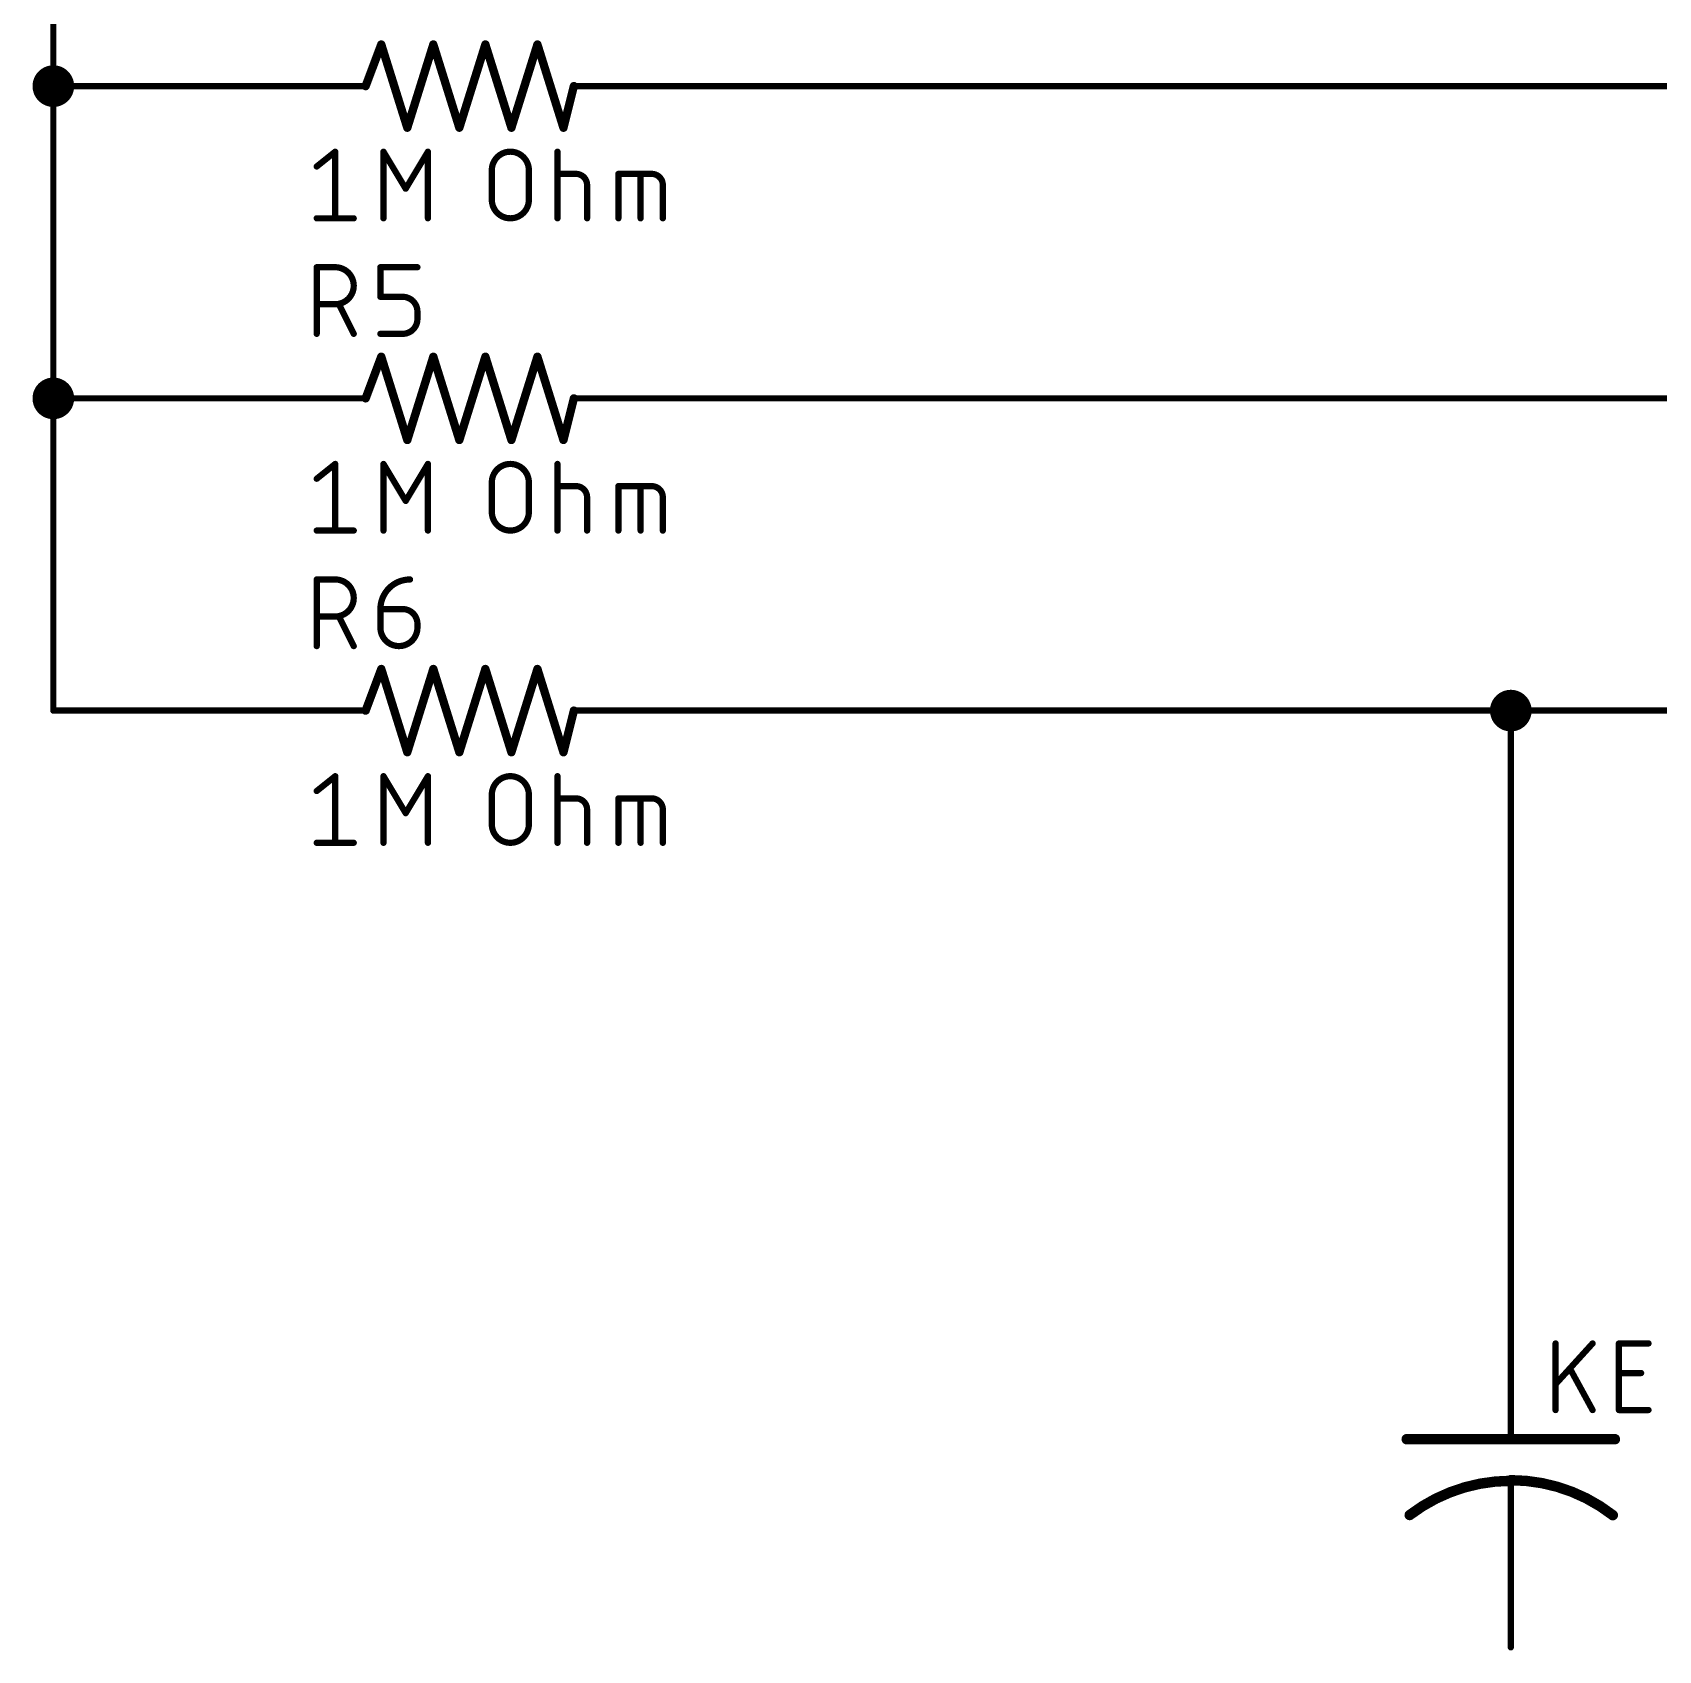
# Model space of a CAD drawing. Extents: x -51 to 244, y 79 to 198.
# Drawn here: x -51.31 to -11.64, y 96.44 to 135.93 of the extents above; entities that cross this region are included whole.
import ezdxf

# ---------------------------------------------------------------- set-up
doc = ezdxf.new("R2010")
doc.units = 0
for name, color, linetype in [('91', 122, 'CONTINUOUS'), ('94', 12, 'CONTINUOUS'), ('95', 251, 'CONTINUOUS'), ('96', 251, 'CONTINUOUS')]:
    doc.layers.add(name, color=color, linetype=linetype)

msp = doc.modelspace()

# ---------------------------------------------------------------- linework, layer by layer
at = {"layer": '91', "const_width": 0.1524}
for points in [[(-50.8, 142.24), (-50.8, 134.62)], [(-50.8, 134.62), (-45.72, 134.62)], [(-50.8, 134.62), (-50.8, 127)], [(-35.56, 134.62), (10.16, 134.62)], [(-50.8, 127), (-45.72, 127)], [(-50.8, 127), (-50.8, 119.38)], [(-35.56, 127), (-2.54, 127)], [(-50.8, 119.38), (-45.72, 119.38)], [(-35.56, 119.38), (-15.24, 119.38)], [(-15.24, 119.38), (86.36, 119.38)], [(-15.24, 104.14), (-15.24, 119.38)]]:
    msp.add_lwpolyline(points, dxfattribs=at)
at = {"layer": '91'}
for points, const_width in [([(-50.8, 134.366, 1), (-50.8, 134.874, 1), (-50.8, 134.366)], 0.508), ([(-50.8, 134.6581, 1), (-50.8, 134.5819)], 0.0762), ([(-50.7619, 134.62, 1), (-50.8381, 134.62)], 0.0762), ([(-50.8381, 134.62, 1), (-50.7619, 134.62)], 0.0762), ([(-45.72, 134.5819, 1), (-45.72, 134.6581)], 0.0762), ([(-35.56, 134.6581, 1), (-35.56, 134.5819)], 0.0762), ([(-50.8, 126.746, 1), (-50.8, 127.254, 1), (-50.8, 126.746)], 0.508), ([(-50.8, 127.0381, 1), (-50.8, 126.9619)], 0.0762), ([(-50.7619, 127, 1), (-50.8381, 127)], 0.0762), ([(-50.8381, 127, 1), (-50.7619, 127)], 0.0762), ([(-45.72, 126.9619, 1), (-45.72, 127.0381)], 0.0762), ([(-35.56, 127.0381, 1), (-35.56, 126.9619)], 0.0762), ([(-15.24, 119.126, 1), (-15.24, 119.634, 1), (-15.24, 119.126)], 0.508), ([(-50.8, 119.4181, 1), (-50.8, 119.3419)], 0.0762), ([(-50.8381, 119.38, 1), (-50.7619, 119.38)], 0.0762), ([(-45.72, 119.3419, 1), (-45.72, 119.4181)], 0.0762), ([(-35.56, 119.4181, 1), (-35.56, 119.3419)], 0.0762), ([(-15.24, 119.4181, 1), (-15.24, 119.3419)], 0.0762), ([(-15.2019, 119.38, 1), (-15.2781, 119.38)], 0.0762), ([(-15.24, 119.3419, 1), (-15.24, 119.4181)], 0.0762), ([(-15.2781, 104.14, 1), (-15.2019, 104.14)], 0.0762)]:
    msp.add_lwpolyline(points, format="xyb", dxfattribs=dict(at, const_width=const_width))
at = {"layer": '94'}
for points, const_width in [([(-43.18, 134.62), (-42.799, 135.636)], 0.2032), ([(-42.799, 135.636), (-42.164, 133.604)], 0.2032), ([(-42.164, 133.604), (-41.529, 135.636)], 0.2032), ([(-41.529, 135.636), (-40.894, 133.604)], 0.2032), ([(-40.894, 133.604), (-40.259, 135.636)], 0.2032), ([(-40.259, 135.636), (-39.624, 133.604)], 0.2032), ([(-39.624, 133.604), (-38.989, 135.636)], 0.2032), ([(-38.989, 135.636), (-38.354, 133.604)], 0.2032), ([(-45.72, 134.62), (-43.18, 134.62)], 0.1524), ([(-38.354, 133.604), (-38.1, 134.62)], 0.2032), ([(-35.56, 134.62), (-38.1, 134.62)], 0.1524), ([(-43.18, 127), (-42.799, 128.016)], 0.2032), ([(-42.799, 128.016), (-42.164, 125.984)], 0.2032), ([(-42.164, 125.984), (-41.529, 128.016)], 0.2032), ([(-41.529, 128.016), (-40.894, 125.984)], 0.2032), ([(-40.894, 125.984), (-40.259, 128.016)], 0.2032), ([(-40.259, 128.016), (-39.624, 125.984)], 0.2032), ([(-39.624, 125.984), (-38.989, 128.016)], 0.2032), ([(-38.989, 128.016), (-38.354, 125.984)], 0.2032), ([(-45.72, 127), (-43.18, 127)], 0.1524), ([(-38.354, 125.984), (-38.1, 127)], 0.2032), ([(-35.56, 127), (-38.1, 127)], 0.1524), ([(-43.18, 119.38), (-42.799, 120.396)], 0.2032), ([(-42.799, 120.396), (-42.164, 118.364)], 0.2032), ([(-42.164, 118.364), (-41.529, 120.396)], 0.2032), ([(-41.529, 120.396), (-40.894, 118.364)], 0.2032), ([(-40.894, 118.364), (-40.259, 120.396)], 0.2032), ([(-40.259, 120.396), (-39.624, 118.364)], 0.2032), ([(-39.624, 118.364), (-38.989, 120.396)], 0.2032), ([(-38.989, 120.396), (-38.354, 118.364)], 0.2032), ([(-45.72, 119.38), (-43.18, 119.38)], 0.1524), ([(-38.354, 118.364), (-38.1, 119.38)], 0.2032), ([(-35.56, 119.38), (-38.1, 119.38)], 0.1524), ([(-15.24, 104.14), (-15.24, 101.6)], 0.1524), ([(-17.78, 101.6), (-12.7, 101.6)], 0.254), ([(-15.24, 100.584), (-15.24, 99.06)], 0.1524), ([(-15.24, 96.52), (-15.24, 99.06)], 0.1524)]:
    msp.add_lwpolyline(points, dxfattribs=dict(at, const_width=const_width))
for points, const_width in [([(-42.7505, 135.6512, 1), (-42.8475, 135.6208)], 0.1016), ([(-42.7514, 135.6182, 1), (-42.8466, 135.6538)], 0.1016), ([(-41.4805, 135.6512, 1), (-41.5775, 135.6208)], 0.1016), ([(-41.4805, 135.6208, 1), (-41.5775, 135.6512)], 0.1016), ([(-40.2105, 135.6512, 1), (-40.3075, 135.6208)], 0.1016), ([(-40.2105, 135.6208, 1), (-40.3075, 135.6512)], 0.1016), ([(-38.9405, 135.6512, 1), (-39.0375, 135.6208)], 0.1016), ([(-38.9405, 135.6208, 1), (-39.0375, 135.6512)], 0.1016), ([(-45.72, 134.6581, 1), (-45.72, 134.5819)], 0.0762), ([(-43.2276, 134.6378, 1), (-43.1324, 134.6022)], 0.1016), ([(-43.18, 134.5819, 1), (-43.18, 134.6581)], 0.0762), ([(-38.0507, 134.6077, 1), (-38.1493, 134.6323)], 0.1016), ([(-38.1, 134.6581, 1), (-38.1, 134.5819)], 0.0762), ([(-35.56, 134.5819, 1), (-35.56, 134.6581)], 0.0762), ([(-42.2125, 133.6192, 1), (-42.1155, 133.5888)], 0.1016), ([(-42.2125, 133.5888, 1), (-42.1155, 133.6192)], 0.1016), ([(-40.9425, 133.6192, 1), (-40.8455, 133.5888)], 0.1016), ([(-40.9425, 133.5888, 1), (-40.8455, 133.6192)], 0.1016), ([(-39.6725, 133.6192, 1), (-39.5755, 133.5888)], 0.1016), ([(-39.6725, 133.5888, 1), (-39.5755, 133.6192)], 0.1016), ([(-38.4033, 133.6163, 1), (-38.3047, 133.5917)], 0.1016), ([(-38.4025, 133.5888, 1), (-38.3055, 133.6192)], 0.1016), ([(-42.7505, 128.0312, 1), (-42.8475, 128.0008)], 0.1016), ([(-42.7514, 127.9982, 1), (-42.8466, 128.0338)], 0.1016), ([(-41.4805, 128.0312, 1), (-41.5775, 128.0008)], 0.1016), ([(-41.4805, 128.0008, 1), (-41.5775, 128.0312)], 0.1016), ([(-40.2105, 128.0312, 1), (-40.3075, 128.0008)], 0.1016), ([(-40.2105, 128.0008, 1), (-40.3075, 128.0312)], 0.1016), ([(-38.9405, 128.0312, 1), (-39.0375, 128.0008)], 0.1016), ([(-38.9405, 128.0008, 1), (-39.0375, 128.0312)], 0.1016), ([(-45.72, 127.0381, 1), (-45.72, 126.9619)], 0.0762), ([(-43.2276, 127.0178, 1), (-43.1324, 126.9822)], 0.1016), ([(-43.18, 126.9619, 1), (-43.18, 127.0381)], 0.0762), ([(-38.0507, 126.9877, 1), (-38.1493, 127.0123)], 0.1016), ([(-38.1, 127.0381, 1), (-38.1, 126.9619)], 0.0762), ([(-35.56, 126.9619, 1), (-35.56, 127.0381)], 0.0762), ([(-42.2125, 125.9992, 1), (-42.1155, 125.9688)], 0.1016), ([(-42.2125, 125.9688, 1), (-42.1155, 125.9992)], 0.1016), ([(-40.9425, 125.9992, 1), (-40.8455, 125.9688)], 0.1016), ([(-40.9425, 125.9688, 1), (-40.8455, 125.9992)], 0.1016), ([(-39.6725, 125.9992, 1), (-39.5755, 125.9688)], 0.1016), ([(-39.6725, 125.9688, 1), (-39.5755, 125.9992)], 0.1016), ([(-38.4033, 125.9963, 1), (-38.3047, 125.9717)], 0.1016), ([(-38.4025, 125.9688, 1), (-38.3055, 125.9992)], 0.1016), ([(-42.7505, 120.4112, 1), (-42.8475, 120.3808)], 0.1016), ([(-42.7514, 120.3782, 1), (-42.8466, 120.4138)], 0.1016), ([(-41.4805, 120.4112, 1), (-41.5775, 120.3808)], 0.1016), ([(-41.4805, 120.3808, 1), (-41.5775, 120.4112)], 0.1016), ([(-40.2105, 120.4112, 1), (-40.3075, 120.3808)], 0.1016), ([(-40.2105, 120.3808, 1), (-40.3075, 120.4112)], 0.1016), ([(-38.9405, 120.4112, 1), (-39.0375, 120.3808)], 0.1016), ([(-38.9405, 120.3808, 1), (-39.0375, 120.4112)], 0.1016), ([(-45.72, 119.4181, 1), (-45.72, 119.3419)], 0.0762), ([(-43.2276, 119.3978, 1), (-43.1324, 119.3622)], 0.1016), ([(-43.18, 119.3419, 1), (-43.18, 119.4181)], 0.0762), ([(-38.0507, 119.3677, 1), (-38.1493, 119.3923)], 0.1016), ([(-38.1, 119.4181, 1), (-38.1, 119.3419)], 0.0762), ([(-35.56, 119.3419, 1), (-35.56, 119.4181)], 0.0762), ([(-42.2125, 118.3792, 1), (-42.1155, 118.3488)], 0.1016), ([(-42.2125, 118.3488, 1), (-42.1155, 118.3792)], 0.1016), ([(-40.9425, 118.3792, 1), (-40.8455, 118.3488)], 0.1016), ([(-40.9425, 118.3488, 1), (-40.8455, 118.3792)], 0.1016), ([(-39.6725, 118.3792, 1), (-39.5755, 118.3488)], 0.1016), ([(-39.6725, 118.3488, 1), (-39.5755, 118.3792)], 0.1016), ([(-38.4033, 118.3763, 1), (-38.3047, 118.3517)], 0.1016), ([(-38.4025, 118.3488, 1), (-38.3055, 118.3792)], 0.1016), ([(-15.2019, 104.14, 1), (-15.2781, 104.14)], 0.0762), ([(-17.78, 101.6635, 1), (-17.78, 101.5365)], 0.127), ([(-15.2781, 101.6, 1), (-15.2019, 101.6)], 0.0762), ([(-12.7, 101.5365, 1), (-12.7, 101.6635)], 0.127), ([(-15.24, 100.5839, 0.1645), (-17.7068, 99.7496)], 0.254), ([(-12.7508, 99.7458, 0.1668), (-15.24, 100.6)], 0.254), ([(-15.24, 100.6635, 1), (-15.24, 100.5365)], 0.127), ([(-15.2019, 100.584, 1), (-15.2781, 100.584)], 0.0762), ([(-15.24, 100.5204, 1), (-15.24, 100.6474)], 0.127), ([(-17.7453, 99.8001, 1), (-17.6683, 99.6991)], 0.127), ([(-12.7898, 99.6957, 1), (-12.7118, 99.7959)], 0.127), ([(-15.2019, 99.06, 1), (-15.2781, 99.06)], 0.0762), ([(-15.2781, 99.06, 1), (-15.2019, 99.06)], 0.0762), ([(-15.2781, 96.52, 1), (-15.2019, 96.52)], 0.0762)]:
    msp.add_lwpolyline(points, format="xyb", dxfattribs=dict(at, const_width=const_width))
at = {"layer": '95', "const_width": 0.1524}
for points in [[(-44.3738, 128.5748), (-44.3738, 130.2004)], [(-44.3738, 130.2004), (-43.9222, 130.2004)], [(-42.8198, 129.4779), (-42.8198, 130.2004)], [(-42.8198, 130.2004), (-41.9167, 130.2004)], [(-43.9222, 129.2973), (-44.3738, 129.2973)], [(-43.4707, 128.5748), (-43.8319, 129.2973)], [(-42.278, 129.4779), (-42.8198, 129.4779)], [(-41.9167, 128.936), (-41.9167, 129.1167)], [(-42.8198, 128.5748), (-42.278, 128.5748)], [(-44.3738, 120.9548), (-44.3738, 122.5804)], [(-44.3738, 122.5804), (-43.9222, 122.5804)], [(-42.8198, 121.8579), (-42.278, 121.8579)], [(-42.8198, 121.4064), (-42.8198, 121.8579)], [(-43.9222, 121.6773), (-44.3738, 121.6773)], [(-43.4707, 120.9548), (-43.8319, 121.6773)], [(-41.9167, 121.4967), (-41.9167, 121.4064)], [(-14.1478, 102.3112), (-14.1478, 103.9368)], [(-13.2447, 103.9368), (-14.1478, 102.9434)], [(-12.6028, 102.3112), (-12.6028, 103.9368)], [(-12.6028, 103.9368), (-11.8803, 103.9368)], [(-13.2447, 102.3112), (-13.7866, 103.3046)], [(-12.6028, 103.2143), (-12.0609, 103.2143)], [(-11.8803, 102.3112), (-12.6028, 102.3112)]]:
    msp.add_lwpolyline(points, dxfattribs=at)
at = {"layer": '95'}
for points, const_width in [([(-44.3357, 130.2004, 1), (-44.4119, 130.2004)], 0.0762), ([(-44.3738, 130.2385, 1), (-44.3738, 130.1623)], 0.0762), ([(-43.9222, 129.2973, 1), (-43.9222, 130.2004)], 0.1524), ([(-43.9222, 130.2385, 1), (-43.9222, 130.1623)], 0.0762), ([(-43.9222, 130.1623, 1), (-43.9222, 130.2385)], 0.0762), ([(-42.7817, 130.2004, 1), (-42.8579, 130.2004)], 0.0762), ([(-42.8198, 130.2385, 1), (-42.8198, 130.1623)], 0.0762), ([(-41.9167, 130.1623, 1), (-41.9167, 130.2385)], 0.0762), ([(-44.3738, 129.3354, 1), (-44.3738, 129.2592)], 0.0762), ([(-43.9222, 129.3354, 1), (-43.9222, 129.2592)], 0.0762), ([(-43.9222, 129.2592, 1), (-43.9222, 129.3354)], 0.0762), ([(-43.7979, 129.3143, 1), (-43.866, 129.2802)], 0.0762), ([(-42.8198, 129.516, 1), (-42.8198, 129.4398)], 0.0762), ([(-42.8579, 129.4779, 1), (-42.7817, 129.4779)], 0.0762), ([(-41.9167, 129.1167, 0.4142), (-42.278, 129.4779)], 0.1524), ([(-42.278, 129.516, 1), (-42.278, 129.4398)], 0.0762), ([(-42.278, 129.4398, 1), (-42.278, 129.516)], 0.0762), ([(-42.278, 128.5748, 0.4142), (-41.9167, 128.936)], 0.1524), ([(-41.8786, 129.1167, 1), (-41.9548, 129.1167)], 0.0762), ([(-41.9548, 129.1167, 1), (-41.8786, 129.1167)], 0.0762), ([(-41.8786, 128.936, 1), (-41.9548, 128.936)], 0.0762), ([(-41.9548, 128.936, 1), (-41.8786, 128.936)], 0.0762), ([(-44.4119, 128.5748, 1), (-44.3357, 128.5748)], 0.0762), ([(-43.5048, 128.5578, 1), (-43.4366, 128.5918)], 0.0762), ([(-42.8198, 128.6129, 1), (-42.8198, 128.5367)], 0.0762), ([(-42.278, 128.6129, 1), (-42.278, 128.5367)], 0.0762), ([(-42.278, 128.5367, 1), (-42.278, 128.6129)], 0.0762), ([(-44.3357, 122.5804, 1), (-44.4119, 122.5804)], 0.0762), ([(-44.3738, 122.6185, 1), (-44.3738, 122.5423)], 0.0762), ([(-43.9222, 121.6773, 1), (-43.9222, 122.5804)], 0.1524), ([(-43.9222, 122.6185, 1), (-43.9222, 122.5423)], 0.0762), ([(-43.9222, 122.5423, 1), (-43.9222, 122.6185)], 0.0762), ([(-42.0973, 122.5804, 0.4142), (-42.8198, 121.8579)], 0.1524), ([(-42.0973, 122.5423, 1), (-42.0973, 122.6185)], 0.0762), ([(-42.8198, 121.896, 1), (-42.8198, 121.8198)], 0.0762), ([(-42.7817, 121.8579, 1), (-42.8579, 121.8579)], 0.0762), ([(-42.8579, 121.8579, 1), (-42.7817, 121.8579)], 0.0762), ([(-41.9167, 121.4967, 0.4142), (-42.278, 121.8579)], 0.1524), ([(-42.278, 121.896, 1), (-42.278, 121.8198)], 0.0762), ([(-42.278, 121.8198, 1), (-42.278, 121.896)], 0.0762), ([(-44.3738, 121.7154, 1), (-44.3738, 121.6392)], 0.0762), ([(-43.9222, 121.7154, 1), (-43.9222, 121.6392)], 0.0762), ([(-43.9222, 121.6392, 1), (-43.9222, 121.7154)], 0.0762), ([(-43.7979, 121.6943, 1), (-43.866, 121.6602)], 0.0762), ([(-42.8198, 121.4064, 1), (-41.9167, 121.4064)], 0.1524), ([(-42.7817, 121.4064, 1), (-42.8579, 121.4064)], 0.0762), ([(-42.8579, 121.4064, 1), (-42.7817, 121.4064)], 0.0762), ([(-41.8786, 121.4967, 1), (-41.9548, 121.4967)], 0.0762), ([(-41.9548, 121.4967, 1), (-41.8786, 121.4967)], 0.0762), ([(-41.8786, 121.4064, 1), (-41.9548, 121.4064)], 0.0762), ([(-41.9548, 121.4064, 1), (-41.8786, 121.4064)], 0.0762), ([(-43.5048, 120.9378, 1), (-43.4366, 120.9718)], 0.0762), ([(-44.4119, 120.9548, 1), (-44.3357, 120.9548)], 0.0762), ([(-14.1097, 103.9368, 1), (-14.1859, 103.9368)], 0.0762), ([(-13.2165, 103.9112, 1), (-13.2729, 103.9624)], 0.0762), ([(-12.5647, 103.9368, 1), (-12.6409, 103.9368)], 0.0762), ([(-12.6028, 103.9749, 1), (-12.6028, 103.8987)], 0.0762), ([(-11.8803, 103.8987, 1), (-11.8803, 103.9749)], 0.0762), ([(-13.7531, 103.3229, 1), (-13.82, 103.2864)], 0.0762), ([(-12.6028, 103.2524, 1), (-12.6028, 103.1762)], 0.0762), ([(-12.0609, 103.1762, 1), (-12.0609, 103.2524)], 0.0762), ([(-14.176, 102.969, 1), (-14.1196, 102.9177)], 0.0762), ([(-13.2781, 102.293, 1), (-13.2112, 102.3294)], 0.0762), ([(-12.6028, 102.3493, 1), (-12.6028, 102.2731)], 0.0762), ([(-11.8803, 102.2731, 1), (-11.8803, 102.3493)], 0.0762), ([(-14.1859, 102.3112, 1), (-14.1097, 102.3112)], 0.0762), ([(-12.6409, 102.3112, 1), (-12.5647, 102.3112)], 0.0762)]:
    msp.add_lwpolyline(points, format="xyb", dxfattribs=dict(at, const_width=const_width))
at = {"layer": '96', "const_width": 0.1524}
for points in [[(-44.3738, 132.6586), (-43.9222, 133.0198)], [(-43.9222, 133.0198), (-43.9222, 131.3942)], [(-42.7447, 131.3942), (-42.7447, 133.0198)], [(-42.7447, 133.0198), (-42.2028, 132.1167)], [(-42.2028, 132.1167), (-41.6609, 133.0198)], [(-41.6609, 133.0198), (-41.6609, 131.3942)], [(-38.4999, 131.3942), (-38.4999, 133.0198)], [(-40.1013, 131.8458), (-40.1013, 132.5682)], [(-39.1982, 132.5682), (-39.1982, 131.8458)], [(-38.4999, 132.4779), (-38.0484, 132.4779)], [(-37.0132, 131.3942), (-37.0132, 132.4779)], [(-37.0132, 132.4779), (-36.2004, 132.4779)], [(-36.4714, 131.3942), (-36.4714, 132.4779)], [(-37.7775, 132.207), (-37.7775, 131.3942)], [(-35.9295, 132.207), (-35.9295, 131.3942)], [(-44.3738, 131.3942), (-43.4707, 131.3942)], [(-44.3738, 125.0386), (-43.9222, 125.3998)], [(-43.9222, 125.3998), (-43.9222, 123.7742)], [(-42.7447, 123.7742), (-42.7447, 125.3998)], [(-42.7447, 125.3998), (-42.2028, 124.4967)], [(-42.2028, 124.4967), (-41.6609, 125.3998)], [(-41.6609, 125.3998), (-41.6609, 123.7742)], [(-38.4999, 123.7742), (-38.4999, 125.3998)], [(-40.1013, 124.2258), (-40.1013, 124.9482)], [(-39.1982, 124.9482), (-39.1982, 124.2258)], [(-38.4999, 124.8579), (-38.0484, 124.8579)], [(-37.7775, 124.587), (-37.7775, 123.7742)], [(-37.0132, 123.7742), (-37.0132, 124.8579)], [(-37.0132, 124.8579), (-36.2004, 124.8579)], [(-36.4714, 123.7742), (-36.4714, 124.8579)], [(-35.9295, 124.587), (-35.9295, 123.7742)], [(-44.3738, 123.7742), (-43.4707, 123.7742)], [(-44.3738, 117.4186), (-43.9222, 117.7798)], [(-43.9222, 117.7798), (-43.9222, 116.1542)], [(-42.7447, 116.1542), (-42.7447, 117.7798)], [(-42.7447, 117.7798), (-42.2028, 116.8767)], [(-42.2028, 116.8767), (-41.6609, 117.7798)], [(-41.6609, 117.7798), (-41.6609, 116.1542)], [(-38.4999, 116.1542), (-38.4999, 117.7798)], [(-40.1013, 116.6058), (-40.1013, 117.3282)], [(-39.1982, 117.3282), (-39.1982, 116.6058)], [(-38.4999, 117.2379), (-38.0484, 117.2379)], [(-37.7775, 116.967), (-37.7775, 116.1542)], [(-37.0132, 116.1542), (-37.0132, 117.2379)], [(-37.0132, 117.2379), (-36.2004, 117.2379)], [(-36.4714, 116.1542), (-36.4714, 117.2379)], [(-35.9295, 116.967), (-35.9295, 116.1542)], [(-44.3738, 116.1542), (-43.4707, 116.1542)]]:
    msp.add_lwpolyline(points, dxfattribs=at)
at = {"layer": '96'}
for points, const_width in [([(-43.8841, 133.0198, 1), (-43.9603, 133.0198)], 0.0762), ([(-43.8984, 132.99, 1), (-43.946, 133.0496)], 0.0762), ([(-42.7066, 133.0198, 1), (-42.7828, 133.0198)], 0.0762), ([(-42.712, 133.0394, 1), (-42.7773, 133.0002)], 0.0762), ([(-41.6228, 133.0198, 1), (-41.699, 133.0198)], 0.0762), ([(-41.6283, 133.0002, 1), (-41.6936, 133.0394)], 0.0762), ([(-39.1982, 132.5682, 1), (-40.1013, 132.5682)], 0.1524), ([(-38.4618, 133.0198, 1), (-38.538, 133.0198)], 0.0762), ([(-44.3976, 132.6883, 1), (-44.35, 132.6288)], 0.0762), ([(-40.0632, 132.5682, 1), (-40.1394, 132.5682)], 0.0762), ([(-40.1394, 132.5682, 1), (-40.0632, 132.5682)], 0.0762), ([(-39.1601, 132.5682, 1), (-39.2363, 132.5682)], 0.0762), ([(-39.2363, 132.5682, 1), (-39.1601, 132.5682)], 0.0762), ([(-38.4999, 132.516, 1), (-38.4999, 132.4398)], 0.0762), ([(-37.7774, 132.207, 0.4142), (-38.0484, 132.4779)], 0.1524), ([(-38.0484, 132.516, 1), (-38.0484, 132.4398)], 0.0762), ([(-38.0484, 132.4398, 1), (-38.0484, 132.516)], 0.0762), ([(-36.9751, 132.4779, 1), (-37.0513, 132.4779)], 0.0762), ([(-37.0132, 132.516, 1), (-37.0132, 132.4398)], 0.0762), ([(-36.4333, 132.4779, 1), (-36.5095, 132.4779)], 0.0762), ([(-35.9295, 132.207, 0.4142), (-36.2004, 132.4779)], 0.1524), ([(-36.2004, 132.516, 1), (-36.2004, 132.4398)], 0.0762), ([(-36.2004, 132.4398, 1), (-36.2004, 132.516)], 0.0762), ([(-42.2355, 132.1363, 1), (-42.1701, 132.0971)], 0.0762), ([(-42.2355, 132.0971, 1), (-42.1701, 132.1363)], 0.0762), ([(-37.7394, 132.207, 1), (-37.8156, 132.207)], 0.0762), ([(-37.8155, 132.207, 1), (-37.7393, 132.207)], 0.0762), ([(-35.8914, 132.207, 1), (-35.9676, 132.207)], 0.0762), ([(-35.9676, 132.207, 1), (-35.8914, 132.207)], 0.0762), ([(-40.1013, 131.8458, 1), (-39.1982, 131.8458)], 0.1524), ([(-40.0632, 131.8458, 1), (-40.1394, 131.8458)], 0.0762), ([(-40.1394, 131.8458, 1), (-40.0632, 131.8458)], 0.0762), ([(-39.1601, 131.8458, 1), (-39.2363, 131.8458)], 0.0762), ([(-39.2363, 131.8458, 1), (-39.1601, 131.8458)], 0.0762), ([(-44.3738, 131.4323, 1), (-44.3738, 131.3561)], 0.0762), ([(-43.9603, 131.3942, 1), (-43.8841, 131.3942)], 0.0762), ([(-43.4707, 131.3561, 1), (-43.4707, 131.4323)], 0.0762), ([(-42.7828, 131.3942, 1), (-42.7066, 131.3942)], 0.0762), ([(-41.699, 131.3942, 1), (-41.6228, 131.3942)], 0.0762), ([(-38.538, 131.3942, 1), (-38.4618, 131.3942)], 0.0762), ([(-37.8156, 131.3942, 1), (-37.7394, 131.3942)], 0.0762), ([(-37.0513, 131.3942, 1), (-36.9751, 131.3942)], 0.0762), ([(-36.5095, 131.3942, 1), (-36.4333, 131.3942)], 0.0762), ([(-35.9676, 131.3942, 1), (-35.8914, 131.3942)], 0.0762), ([(-43.8841, 125.3998, 1), (-43.9603, 125.3998)], 0.0762), ([(-43.8984, 125.37, 1), (-43.946, 125.4296)], 0.0762), ([(-42.7066, 125.3998, 1), (-42.7828, 125.3998)], 0.0762), ([(-42.712, 125.4194, 1), (-42.7773, 125.3802)], 0.0762), ([(-41.6228, 125.3998, 1), (-41.699, 125.3998)], 0.0762), ([(-41.6283, 125.3802, 1), (-41.6936, 125.4194)], 0.0762), ([(-39.1982, 124.9482, 1), (-40.1013, 124.9482)], 0.1524), ([(-38.4618, 125.3998, 1), (-38.538, 125.3998)], 0.0762), ([(-44.3976, 125.0683, 1), (-44.35, 125.0088)], 0.0762), ([(-40.0632, 124.9482, 1), (-40.1394, 124.9482)], 0.0762), ([(-40.1394, 124.9482, 1), (-40.0632, 124.9482)], 0.0762), ([(-39.1601, 124.9482, 1), (-39.2363, 124.9482)], 0.0762), ([(-39.2363, 124.9482, 1), (-39.1601, 124.9482)], 0.0762), ([(-38.4999, 124.896, 1), (-38.4999, 124.8198)], 0.0762), ([(-37.7774, 124.587, 0.4142), (-38.0484, 124.8579)], 0.1524), ([(-38.0484, 124.896, 1), (-38.0484, 124.8198)], 0.0762), ([(-38.0484, 124.8198, 1), (-38.0484, 124.896)], 0.0762), ([(-37.7394, 124.587, 1), (-37.8156, 124.587)], 0.0762), ([(-37.8155, 124.587, 1), (-37.7393, 124.587)], 0.0762), ([(-36.9751, 124.8579, 1), (-37.0513, 124.8579)], 0.0762), ([(-37.0132, 124.896, 1), (-37.0132, 124.8198)], 0.0762), ([(-36.4333, 124.8579, 1), (-36.5095, 124.8579)], 0.0762), ([(-35.9295, 124.587, 0.4142), (-36.2004, 124.8579)], 0.1524), ([(-36.2004, 124.896, 1), (-36.2004, 124.8198)], 0.0762), ([(-36.2004, 124.8198, 1), (-36.2004, 124.896)], 0.0762), ([(-35.8914, 124.587, 1), (-35.9676, 124.587)], 0.0762), ([(-35.9676, 124.587, 1), (-35.8914, 124.587)], 0.0762), ([(-42.2355, 124.5163, 1), (-42.1701, 124.4771)], 0.0762), ([(-42.2355, 124.4771, 1), (-42.1701, 124.5163)], 0.0762), ([(-40.1013, 124.2258, 1), (-39.1982, 124.2258)], 0.1524), ([(-40.0632, 124.2258, 1), (-40.1394, 124.2258)], 0.0762), ([(-40.1394, 124.2258, 1), (-40.0632, 124.2258)], 0.0762), ([(-39.1601, 124.2258, 1), (-39.2363, 124.2258)], 0.0762), ([(-39.2363, 124.2258, 1), (-39.1601, 124.2258)], 0.0762), ([(-44.3738, 123.8123, 1), (-44.3738, 123.7361)], 0.0762), ([(-43.9603, 123.7742, 1), (-43.8841, 123.7742)], 0.0762), ([(-43.4707, 123.7361, 1), (-43.4707, 123.8123)], 0.0762), ([(-42.7828, 123.7742, 1), (-42.7066, 123.7742)], 0.0762), ([(-41.699, 123.7742, 1), (-41.6228, 123.7742)], 0.0762), ([(-38.538, 123.7742, 1), (-38.4618, 123.7742)], 0.0762), ([(-37.8156, 123.7742, 1), (-37.7394, 123.7742)], 0.0762), ([(-37.0513, 123.7742, 1), (-36.9751, 123.7742)], 0.0762), ([(-36.5095, 123.7742, 1), (-36.4333, 123.7742)], 0.0762), ([(-35.9676, 123.7742, 1), (-35.8914, 123.7742)], 0.0762), ([(-43.8841, 117.7798, 1), (-43.9603, 117.7798)], 0.0762), ([(-43.8984, 117.75, 1), (-43.946, 117.8096)], 0.0762), ([(-42.7066, 117.7798, 1), (-42.7828, 117.7798)], 0.0762), ([(-42.712, 117.7994, 1), (-42.7773, 117.7602)], 0.0762), ([(-41.6228, 117.7798, 1), (-41.699, 117.7798)], 0.0762), ([(-41.6283, 117.7602, 1), (-41.6936, 117.7994)], 0.0762), ([(-39.1982, 117.3282, 1), (-40.1013, 117.3282)], 0.1524), ([(-38.4618, 117.7798, 1), (-38.538, 117.7798)], 0.0762), ([(-44.3976, 117.4483, 1), (-44.35, 117.3888)], 0.0762), ([(-40.0632, 117.3282, 1), (-40.1394, 117.3282)], 0.0762), ([(-40.1394, 117.3282, 1), (-40.0632, 117.3282)], 0.0762), ([(-39.1601, 117.3282, 1), (-39.2363, 117.3282)], 0.0762), ([(-39.2363, 117.3282, 1), (-39.1601, 117.3282)], 0.0762), ([(-38.4999, 117.276, 1), (-38.4999, 117.1998)], 0.0762), ([(-37.7774, 116.967, 0.4142), (-38.0484, 117.2379)], 0.1524), ([(-38.0484, 117.276, 1), (-38.0484, 117.1998)], 0.0762), ([(-38.0484, 117.1998, 1), (-38.0484, 117.276)], 0.0762), ([(-37.7394, 116.967, 1), (-37.8156, 116.967)], 0.0762), ([(-36.9751, 117.2379, 1), (-37.0513, 117.2379)], 0.0762), ([(-37.0132, 117.276, 1), (-37.0132, 117.1998)], 0.0762), ([(-36.4333, 117.2379, 1), (-36.5095, 117.2379)], 0.0762), ([(-35.9295, 116.967, 0.4142), (-36.2004, 117.2379)], 0.1524), ([(-36.2004, 117.276, 1), (-36.2004, 117.1998)], 0.0762), ([(-36.2004, 117.1998, 1), (-36.2004, 117.276)], 0.0762), ([(-35.8914, 116.967, 1), (-35.9676, 116.967)], 0.0762), ([(-42.2355, 116.8963, 1), (-42.1701, 116.8571)], 0.0762), ([(-42.2355, 116.8571, 1), (-42.1701, 116.8963)], 0.0762), ([(-40.1013, 116.6058, 1), (-39.1982, 116.6058)], 0.1524), ([(-40.0632, 116.6058, 1), (-40.1394, 116.6058)], 0.0762), ([(-40.1394, 116.6058, 1), (-40.0632, 116.6058)], 0.0762), ([(-39.1601, 116.6058, 1), (-39.2363, 116.6058)], 0.0762), ([(-39.2363, 116.6058, 1), (-39.1601, 116.6058)], 0.0762), ([(-37.8155, 116.967, 1), (-37.7393, 116.967)], 0.0762), ([(-35.9676, 116.967, 1), (-35.8914, 116.967)], 0.0762), ([(-44.3738, 116.1923, 1), (-44.3738, 116.1161)], 0.0762), ([(-43.9603, 116.1542, 1), (-43.8841, 116.1542)], 0.0762), ([(-43.4707, 116.1161, 1), (-43.4707, 116.1923)], 0.0762), ([(-42.7828, 116.1542, 1), (-42.7066, 116.1542)], 0.0762), ([(-41.699, 116.1542, 1), (-41.6228, 116.1542)], 0.0762), ([(-38.538, 116.1542, 1), (-38.4618, 116.1542)], 0.0762), ([(-37.8156, 116.1542, 1), (-37.7394, 116.1542)], 0.0762), ([(-37.0513, 116.1542, 1), (-36.9751, 116.1542)], 0.0762), ([(-36.5095, 116.1542, 1), (-36.4333, 116.1542)], 0.0762), ([(-35.9676, 116.1542, 1), (-35.8914, 116.1542)], 0.0762)]:
    msp.add_lwpolyline(points, format="xyb", dxfattribs=dict(at, const_width=const_width))

doc.saveas('drawing.dxf')
